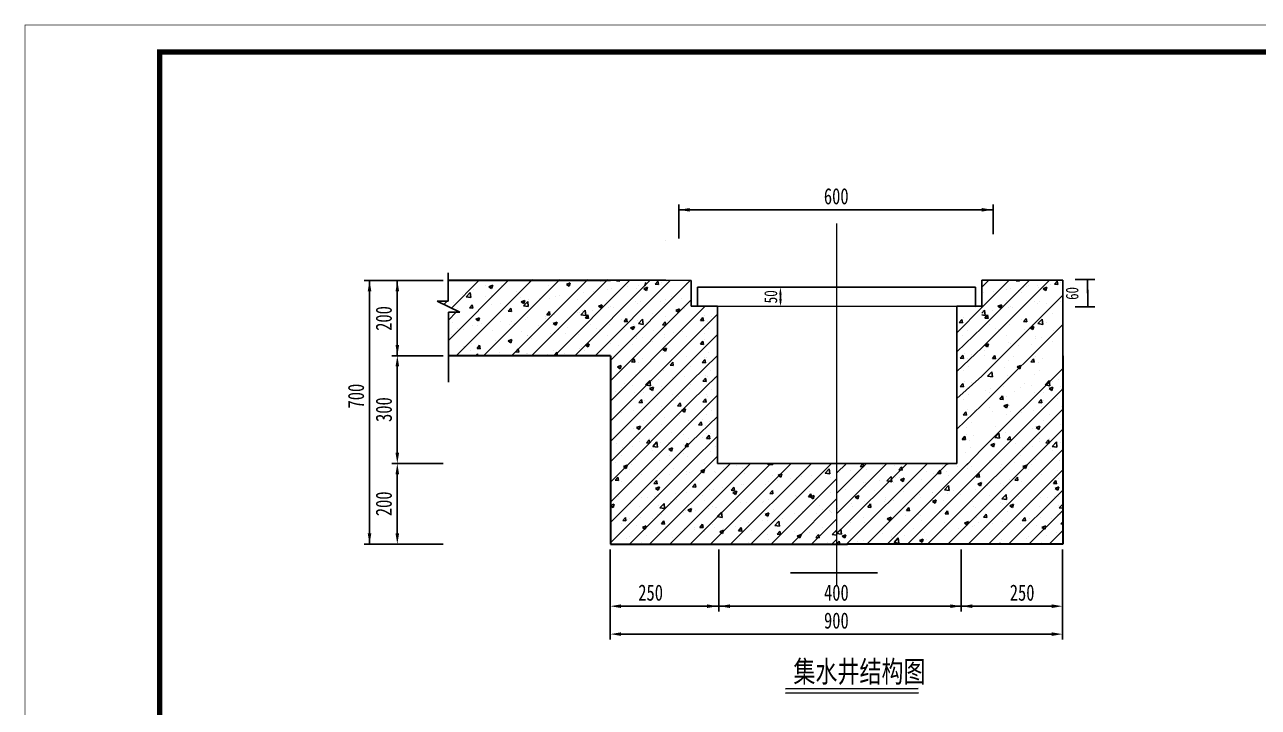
# Model space of a CAD drawing. Header units: inches. Extents: x -113 to 2477, y -497 to 443.
# Drawn here: x 1541.6 to 1770.8, y -322.6 to -195.9 of the extents above; entities that cross this region are included whole.
import ezdxf

# ---------------------------------------------------------------- set-up
doc = ezdxf.new("R2010")
doc.units = ezdxf.units.IN
doc.header["$MEASUREMENT"] = 0
doc.styles.add('宋体', font='', dxfattribs={"width": 0.75})
doc.styles.get('宋体').set_extended_font_data('SimSun')

msp = doc.modelspace()

# ---------------------------------------------------------------- linework, layer by layer
at = {"color": 0}
for p, q in [((1663.165, -235.544), (1663.165, -229.24)), ((1663.165, -230.24), (1721.554, -230.24)), ((1721.554, -234.785), (1721.554, -229.24)), ((1660.739, -235.95), (1660.739, -235.95)), ((1620.301, -241.95), (1620.332, -247.193)), ((1619.345, -243.381), (1604.696, -243.381)), ((1605.696, -243.381), (1605.696, -292.33)), ((1619.345, -243.381), (1609.858, -243.381)), ((1610.858, -243.381), (1610.858, -257.33)), ((1631.527, -243.33), (1620.343, -254.514)), ((1626.082, -243.33), (1620.916, -248.496)), ((1621.818, -257.33), (1635.977, -243.172)), ((1624.736, -244.705), (1624.736, -244.705)), ((1625.006, -245.085), (1625.006, -245.085)), ((1626.879, -257.33), (1641.037, -243.172)), ((1627.239, -244.376), (1627.239, -244.376)), ((1627.882, -244.516), (1628.582, -244.247)), ((1627.882, -244.516), (1628.38, -244.852)), ((1628.38, -244.852), (1628.583, -244.247)), ((1630.2, -244.335), (1630.2, -244.335)), ((1631.026, -243.877), (1631.026, -243.877)), ((1632.067, -257.33), (1646.226, -243.172)), ((1635.334, -243.631), (1635.334, -243.631)), ((1635.783, -257.33), (1649.941, -243.172)), ((1638.851, -244.371), (1638.851, -244.371)), ((1640.057, -257.33), (1654.057, -243.33)), ((1642.254, -244.096), (1642.954, -243.827)), ((1642.254, -244.096), (1642.751, -244.431)), ((1642.751, -244.431), (1642.954, -243.827)), ((1643.819, -257.33), (1657.819, -243.33)), ((1644.683, -243.369), (1644.683, -243.369)), ((1647.581, -257.33), (1661.581, -243.33)), ((1648.61, -243.554), (1648.61, -243.554)), ((1649.821, -245.001), (1649.821, -245.001)), ((1650.423, -243.33), (1660.677, -243.33)), ((1650.454, -258.219), (1665.342, -243.33)), ((1650.592, -244.866), (1650.592, -244.866)), ((1651.575, -243.442), (1651.669, -243.33)), ((1651.575, -243.442), (1652.173, -243.494)), ((1652.173, -243.494), (1652.143, -243.33)), ((1652.454, -243.33), (1652.954, -243.33)), ((1653.188, -243.377), (1653.188, -243.377)), ((1653.608, -244.502), (1653.608, -244.502)), ((1653.83, -243.385), (1653.83, -243.385)), ((1655.282, -244.831), (1655.282, -244.831)), ((1655.643, -244.226), (1655.643, -244.226)), ((1656.625, -244.897), (1657.325, -244.628)), ((1656.625, -244.897), (1657.122, -245.232)), ((1656.812, -244.343), (1657.014, -243.739)), ((1657.122, -245.232), (1657.325, -244.628)), ((1658.748, -244.069), (1659.23, -243.495)), ((1658.748, -244.069), (1659.346, -244.122)), ((1659.168, -243.61), (1659.168, -243.61)), ((1659.346, -244.122), (1659.23, -243.495)), ((1659.924, -243.671), (1659.924, -243.671)), ((1660.708, -243.33), (1665.454, -243.341)), ((1660.837, -243.476), (1660.837, -243.476)), ((1662.427, -243.341), (1662.427, -243.341)), ((1664.506, -243.836), (1664.506, -243.836)), ((1665.454, -243.341), (1665.454, -248.16)), ((1666.596, -248.186), (1666.596, -244.588)), ((1666.596, -244.588), (1718.258, -244.588)), ((1718.258, -244.588), (1718.258, -248.181)), ((1719.454, -244.611), (1720.735, -243.33)), ((1719.454, -248.373), (1724.496, -243.33)), ((1719.454, -252.135), (1728.258, -243.33)), ((1719.454, -255.896), (1732.02, -243.33)), ((1719.454, -243.33), (1724.235, -243.33)), ((1719.454, -243.33), (1719.454, -248.373)), ((1724.022, -245.001), (1724.022, -245.001)), ((1734.454, -243.33), (1724.235, -243.33)), ((1724.793, -244.866), (1724.793, -244.866)), ((1725.777, -243.442), (1725.87, -243.33)), ((1725.777, -243.442), (1726.374, -243.494)), ((1726.374, -243.494), (1726.344, -243.33)), ((1727.073, -244.733), (1727.073, -244.733)), ((1727.809, -244.502), (1727.809, -244.502)), ((1728.031, -243.385), (1728.031, -243.385)), ((1728.123, -244.261), (1728.123, -244.261)), ((1729.844, -244.226), (1729.844, -244.226)), ((1729.941, -244.714), (1729.941, -244.714)), ((1730.826, -244.897), (1731.526, -244.628)), ((1730.826, -244.897), (1731.323, -245.232)), ((1731.323, -245.232), (1731.526, -244.628)), ((1732.207, -244.028), (1732.207, -244.028)), ((1732.949, -244.069), (1733.431, -243.495)), ((1732.949, -244.069), (1733.547, -244.122)), ((1733.369, -243.61), (1733.369, -243.61)), ((1733.547, -244.122), (1733.431, -243.495)), ((1733.955, -243.26), (1733.955, -243.26)), ((1734.125, -243.671), (1734.125, -243.671)), ((1734.454, -257.33), (1734.454, -243.33)), ((1736.754, -243.18), (1740.417, -243.18)), ((1739.073, -243.274), (1739.086, -246.802)), ((1739.073, -243.274), (1739.09, -248.261)), ((1620.332, -247.193), (1618.252, -247.193)), ((1618.252, -247.193), (1622.498, -249.27)), ((1619.493, -247.8), (1620.1, -247.193)), ((1621.356, -247.374), (1621.356, -247.374)), ((1623.041, -245.997), (1623.041, -245.997)), ((1623.622, -246.4), (1624.401, -245.588)), ((1623.622, -246.4), (1624.511, -246.538)), ((1624.511, -246.538), (1624.401, -245.588)), ((1627.188, -246.373), (1627.188, -246.373)), ((1628.379, -246.222), (1628.379, -246.222)), ((1633.019, -245.372), (1633.019, -245.372)), ((1633.717, -246.448), (1633.717, -246.448)), ((1633.851, -247.321), (1634.552, -247.052)), ((1633.851, -247.321), (1634.349, -247.657)), ((1634.294, -248.055), (1635.073, -247.243)), ((1634.349, -247.657), (1634.552, -247.052)), ((1634.711, -246.99), (1634.711, -246.99)), ((1635.184, -248.193), (1635.073, -247.243)), ((1635.213, -246.96), (1635.213, -246.96)), ((1637.215, -246.66), (1637.215, -246.66)), ((1639.055, -246.674), (1639.055, -246.674)), ((1640.264, -246.32), (1640.264, -246.32)), ((1641.002, -246.162), (1641.002, -246.162)), ((1644.394, -246.899), (1644.394, -246.899)), ((1645.457, -245.57), (1645.457, -245.57)), ((1647.317, -245.33), (1647.317, -245.33)), ((1649.732, -247.125), (1649.732, -247.125)), ((1650.454, -261.981), (1665.454, -246.981)), ((1655.07, -247.35), (1655.07, -247.35)), ((1655.934, -247.334), (1655.934, -247.334)), ((1659.796, -247.285), (1659.796, -247.285)), ((1660.715, -246.805), (1660.715, -246.805)), ((1661.766, -246.333), (1661.766, -246.333)), ((1663.584, -246.787), (1663.584, -246.787)), ((1682.042, -247.526), (1682.042, -245.526)), ((1719.454, -261.105), (1734.454, -246.105)), ((1719.659, -245.57), (1719.659, -245.57)), ((1721.519, -245.33), (1721.519, -245.33)), ((1723.933, -247.125), (1723.933, -247.125)), ((1726.154, -245.213), (1726.154, -245.213)), ((1726.766, -245.504), (1726.766, -245.504)), ((1729.271, -247.35), (1729.271, -247.35)), ((1730.135, -247.334), (1730.135, -247.334)), ((1733.997, -247.285), (1733.997, -247.285)), ((1622.498, -249.27), (1620.339, -249.27)), ((1620.339, -249.27), (1620.349, -262.229)), ((1620.34, -250.715), (1621.784, -249.27)), ((1622.105, -248.65), (1622.105, -248.65)), ((1624.273, -248.454), (1624.755, -247.879)), ((1624.273, -248.454), (1624.87, -248.506)), ((1624.608, -248.32), (1624.608, -248.32)), ((1624.87, -248.506), (1624.755, -247.879)), ((1624.884, -248.414), (1624.884, -248.414)), ((1628.396, -247.821), (1628.396, -247.821)), ((1630.078, -247.664), (1630.078, -247.664)), ((1631.445, -249.081), (1631.927, -248.507)), ((1631.445, -249.081), (1632.043, -249.133)), ((1632.043, -249.133), (1631.927, -248.507)), ((1634.294, -248.055), (1635.183, -248.193)), ((1638.618, -249.709), (1639.1, -249.134)), ((1638.618, -249.709), (1639.215, -249.761)), ((1639.216, -249.761), (1639.1, -249.134)), ((1640.142, -249.649), (1640.142, -249.649)), ((1644.27, -249.336), (1644.27, -249.336)), ((1644.687, -249.274), (1644.687, -249.274)), ((1644.967, -249.71), (1645.745, -248.898)), ((1644.967, -249.71), (1645.856, -249.848)), ((1645.336, -248.899), (1645.336, -248.899)), ((1645.856, -249.848), (1645.745, -248.898)), ((1647.19, -248.945), (1647.19, -248.945)), ((1648.223, -248.122), (1648.923, -247.853)), ((1648.223, -248.122), (1648.72, -248.458)), ((1648.72, -248.458), (1648.923, -247.853)), ((1650.102, -248.335), (1650.102, -248.335)), ((1650.47, -248.195), (1650.47, -248.195)), ((1650.977, -248.446), (1650.977, -248.446)), ((1655.521, -247.555), (1655.521, -247.555)), ((1657.293, -247.615), (1657.293, -247.615)), ((1658.33, -249.53), (1658.33, -249.53)), ((1660.408, -247.576), (1660.408, -247.576)), ((1662.594, -248.923), (1663.294, -248.654)), ((1662.594, -248.923), (1663.091, -249.258)), ((1663.091, -249.258), (1663.294, -248.654)), ((1664.162, -248.529), (1664.162, -248.529)), ((1665.454, -250.743), (1667.996, -248.186)), ((1665.454, -254.504), (1670.279, -249.68)), ((1665.464, -248.16), (1670.308, -248.16)), ((1718.258, -248.181), (1666.596, -248.16)), ((1670.308, -248.16), (1670.308, -277.33)), ((1714.785, -248.16), (1719.629, -248.16)), ((1714.785, -248.16), (1714.785, -277.33)), ((1719.454, -248.373), (1714.809, -253.071)), ((1719.454, -249.412), (1719.947, -248.898)), ((1719.454, -249.755), (1720.057, -249.848)), ((1719.537, -248.899), (1719.537, -248.899)), ((1720.057, -249.848), (1719.947, -248.898)), ((1721.391, -248.945), (1721.391, -248.945)), ((1722.424, -248.122), (1723.124, -247.853)), ((1722.424, -248.122), (1722.921, -248.458)), ((1722.921, -248.458), (1723.124, -247.853)), ((1724.303, -248.335), (1724.303, -248.335)), ((1724.671, -248.195), (1724.671, -248.195)), ((1725.179, -248.446), (1725.179, -248.446)), ((1729.722, -247.555), (1729.722, -247.555)), ((1731.494, -247.615), (1731.494, -247.615)), ((1732.531, -249.53), (1732.531, -249.53)), ((1736.754, -248.261), (1740.417, -248.261)), ((1621.093, -251.107), (1621.093, -251.107)), ((1624.763, -251.743), (1624.763, -251.743)), ((1625.449, -250.546), (1626.149, -250.278)), ((1625.449, -250.546), (1625.947, -250.882)), ((1625.765, -251.765), (1625.765, -251.765)), ((1625.947, -250.882), (1626.149, -250.278)), ((1626.432, -251.332), (1626.432, -251.332)), ((1629.957, -250.993), (1629.957, -250.993)), ((1631.77, -251.558), (1631.77, -251.558)), ((1632.08, -250.934), (1632.08, -250.934)), ((1632.606, -251.338), (1632.606, -251.338)), ((1634.584, -250.604), (1634.584, -250.604)), ((1635.091, -250.289), (1635.091, -250.289)), ((1637.108, -251.783), (1637.108, -251.783)), ((1638.371, -250.106), (1638.371, -250.106)), ((1638.438, -250.337), (1638.438, -250.337)), ((1639.82, -251.347), (1640.521, -251.079)), ((1639.82, -251.347), (1640.318, -251.683)), ((1640.318, -251.683), (1640.521, -251.079)), ((1642.446, -252.009), (1642.446, -252.009)), ((1645.79, -250.336), (1646.272, -249.762)), ((1645.79, -250.336), (1646.388, -250.388)), ((1646.388, -250.389), (1646.272, -249.762)), ((1646.666, -251.532), (1646.666, -251.532)), ((1650.349, -251.524), (1650.349, -251.524)), ((1650.454, -265.743), (1665.454, -250.743)), ((1652.498, -250.531), (1652.498, -250.531)), ((1652.963, -250.964), (1653.445, -250.389)), ((1652.963, -250.964), (1653.561, -251.016)), ((1653.561, -251.016), (1653.445, -250.389)), ((1654.192, -252.148), (1654.892, -251.879)), ((1654.662, -251.559), (1654.662, -251.559)), ((1654.689, -252.484), (1654.892, -251.879)), ((1655.4, -250.883), (1655.4, -250.883)), ((1655.639, -251.365), (1656.418, -250.554)), ((1655.639, -251.365), (1656.528, -251.503)), ((1656.528, -251.503), (1656.418, -250.554)), ((1657.166, -251.229), (1657.166, -251.229)), ((1660.136, -251.591), (1660.618, -251.017)), ((1660.136, -251.591), (1660.733, -251.644)), ((1660.594, -250.134), (1660.594, -250.134)), ((1660.733, -251.644), (1660.618, -251.017)), ((1660.953, -250.731), (1660.953, -250.731)), ((1667.15, -250.809), (1667.632, -250.235)), ((1667.15, -250.809), (1667.747, -250.862)), ((1667.747, -250.862), (1667.632, -250.235)), ((1667.956, -249.865), (1667.956, -249.865)), ((1668.491, -250.943), (1668.491, -250.943)), ((1669.271, -250.092), (1669.271, -250.092)), ((1715.24, -251.165), (1715.723, -250.59)), ((1715.24, -251.165), (1715.838, -251.217)), ((1715.838, -251.217), (1715.723, -250.59)), ((1716.046, -250.221), (1716.046, -250.221)), ((1716.581, -251.298), (1716.581, -251.298)), ((1717.361, -250.448), (1717.361, -250.448)), ((1719.454, -266.53), (1734.454, -251.53)), ((1719.992, -250.336), (1720.474, -249.762)), ((1719.992, -250.336), (1720.589, -250.388)), ((1720.589, -250.389), (1720.474, -249.762)), ((1720.867, -251.532), (1720.867, -251.532)), ((1724.55, -251.524), (1724.55, -251.524)), ((1726.699, -250.531), (1726.699, -250.531)), ((1727.164, -250.964), (1727.646, -250.389)), ((1727.164, -250.964), (1727.762, -251.016)), ((1727.762, -251.016), (1727.646, -250.389)), ((1728.393, -252.148), (1729.093, -251.879)), ((1728.863, -251.559), (1728.863, -251.559)), ((1728.89, -252.484), (1729.093, -251.879)), ((1729.601, -250.883), (1729.601, -250.883)), ((1729.84, -251.365), (1730.619, -250.554)), ((1729.84, -251.365), (1730.729, -251.503)), ((1730.729, -251.503), (1730.619, -250.554)), ((1731.367, -251.229), (1731.367, -251.229)), ((1620.943, -253.34), (1620.943, -253.34)), ((1621.978, -252.264), (1621.978, -252.264)), ((1623.202, -252.45), (1623.202, -252.45)), ((1626.775, -252.339), (1626.775, -252.339)), ((1628.54, -252.676), (1628.54, -252.676)), ((1629.835, -254.322), (1629.835, -254.322)), ((1631.418, -254.573), (1632.118, -254.304)), ((1631.916, -254.908), (1632.118, -254.304)), ((1633.878, -252.901), (1633.878, -252.901)), ((1634.969, -253.618), (1634.969, -253.618)), ((1635.003, -253.534), (1635.003, -253.534)), ((1635.74, -254.05), (1635.74, -254.05)), ((1639.217, -253.127), (1639.217, -253.127)), ((1640.02, -252.978), (1640.02, -252.978)), ((1640.835, -252.533), (1640.835, -252.533)), ((1642.056, -253.219), (1642.056, -253.219)), ((1644.555, -253.352), (1644.555, -253.352)), ((1644.559, -252.889), (1644.559, -252.889)), ((1645.214, -252.228), (1645.214, -252.228)), ((1647.785, -252.235), (1647.785, -252.235)), ((1648.347, -252.39), (1648.347, -252.39)), ((1649.893, -253.578), (1649.893, -253.578)), ((1653.123, -252.46), (1653.123, -252.46)), ((1654.192, -252.148), (1654.689, -252.484)), ((1655.231, -253.803), (1655.231, -253.803)), ((1655.278, -254.212), (1655.278, -254.212)), ((1656.317, -254.03), (1656.317, -254.03)), ((1658.461, -252.686), (1658.461, -252.686)), ((1660.472, -253.463), (1660.472, -253.463)), ((1660.569, -254.029), (1660.569, -254.029)), ((1662.149, -253.029), (1662.149, -253.029)), ((1663.799, -252.911), (1663.799, -252.911)), ((1664.638, -253.843), (1664.638, -253.843)), ((1665.454, -258.266), (1670.332, -253.393)), ((1667.834, -253.194), (1667.834, -253.194)), ((1667.956, -254.24), (1667.956, -254.24)), ((1668.704, -252.321), (1668.704, -252.321)), ((1719.454, -252.135), (1714.809, -256.58)), ((1715.925, -253.549), (1715.925, -253.549)), ((1716.794, -252.676), (1716.794, -252.676)), ((1721.986, -252.235), (1721.986, -252.235)), ((1722.548, -252.39), (1722.548, -252.39)), ((1724.094, -253.578), (1724.094, -253.578)), ((1727.324, -252.46), (1727.324, -252.46)), ((1728.393, -252.148), (1728.89, -252.484)), ((1729.432, -253.803), (1729.432, -253.803)), ((1729.479, -254.212), (1729.479, -254.212)), ((1730.518, -254.03), (1730.518, -254.03)), ((1732.662, -252.686), (1732.662, -252.686)), ((1623.134, -255.71), (1623.134, -255.71)), ((1623.339, -255.536), (1623.339, -255.536)), ((1624.442, -256.415), (1624.442, -256.415)), ((1624.641, -255.072), (1624.641, -255.072)), ((1625.66, -255.976), (1626.142, -255.401)), ((1625.66, -255.976), (1626.258, -256.028)), ((1626.258, -256.028), (1626.142, -255.401)), ((1629.171, -254.535), (1629.171, -254.535)), ((1629.45, -254.878), (1629.45, -254.878)), ((1631.418, -254.573), (1631.916, -254.908)), ((1631.953, -254.549), (1631.953, -254.549)), ((1632.833, -256.603), (1633.315, -256.029)), ((1632.833, -256.603), (1633.43, -256.655)), ((1633.43, -256.655), (1633.315, -256.029)), ((1639.899, -256.306), (1639.899, -256.306)), ((1644.654, -256.032), (1644.654, -256.032)), ((1645.093, -255.557), (1645.093, -255.557)), ((1645.716, -256.334), (1645.716, -256.334)), ((1645.79, -255.373), (1646.49, -255.105)), ((1645.79, -255.373), (1646.287, -255.709)), ((1646.287, -255.709), (1646.49, -255.105)), ((1650.227, -254.853), (1650.227, -254.853)), ((1650.454, -269.504), (1665.454, -254.504)), ((1650.485, -255.031), (1650.485, -255.031)), ((1652.032, -255.503), (1652.032, -255.503)), ((1654.535, -255.173), (1654.535, -255.173)), ((1658.322, -254.675), (1658.322, -254.675)), ((1660.161, -256.174), (1660.861, -255.906)), ((1660.161, -256.174), (1660.658, -256.51)), ((1660.658, -256.51), (1660.861, -255.906)), ((1667.15, -255.184), (1667.632, -254.609)), ((1667.15, -255.184), (1667.747, -255.236)), ((1667.747, -255.236), (1667.632, -254.609)), ((1668.491, -255.317), (1668.491, -255.317)), ((1669.271, -254.467), (1669.271, -254.467)), ((1719.454, -255.896), (1714.809, -260.263)), ((1719.917, -256.334), (1719.917, -256.334)), ((1719.991, -255.373), (1720.691, -255.105)), ((1719.991, -255.373), (1720.488, -255.709)), ((1720.488, -255.709), (1720.691, -255.105)), ((1724.428, -254.853), (1724.428, -254.853)), ((1724.687, -255.031), (1724.687, -255.031)), ((1726.233, -255.503), (1726.233, -255.503)), ((1728.736, -255.173), (1728.736, -255.173)), ((1732.523, -254.675), (1732.523, -254.675)), ((1619.345, -257.33), (1609.858, -257.33)), ((1619.345, -257.33), (1609.858, -257.33)), ((1625.395, -257.33), (1625.726, -256.984)), ((1625.767, -257.33), (1625.726, -256.984)), ((1629.78, -256.641), (1629.78, -256.641)), ((1634.848, -256.947), (1634.848, -256.947)), ((1635.119, -256.867), (1635.119, -256.867)), ((1638.822, -257.033), (1638.822, -257.033)), ((1639.425, -257.163), (1639.425, -257.163)), ((1640.005, -257.231), (1640.487, -256.656)), ((1640.005, -257.231), (1640.603, -257.283)), ((1640.457, -257.092), (1640.457, -257.092)), ((1640.603, -257.283), (1640.487, -256.656)), ((1641.929, -256.833), (1641.929, -256.833)), ((1645.795, -257.318), (1645.795, -257.318)), ((1647.621, -257.33), (1647.66, -257.284)), ((1647.669, -257.33), (1647.66, -257.284)), ((1650.454, -273.266), (1665.454, -258.266)), ((1651.133, -257.543), (1651.133, -257.543)), ((1654.35, -258.486), (1654.833, -257.911)), ((1654.35, -258.486), (1654.948, -258.538)), ((1654.948, -258.538), (1654.833, -257.911)), ((1655.156, -257.541), (1655.156, -257.541)), ((1655.692, -258.619), (1655.692, -258.619)), ((1656.472, -257.769), (1656.472, -257.769)), ((1660.35, -256.792), (1660.35, -256.792)), ((1661.523, -259.113), (1662.005, -258.539)), ((1661.81, -257.994), (1661.81, -257.994)), ((1662.121, -259.165), (1662.005, -258.539)), ((1662.007, -257.787), (1662.007, -257.787)), ((1664.51, -257.458), (1664.51, -257.458)), ((1665.454, -262.028), (1670.332, -257.266)), ((1667.507, -258.577), (1667.989, -258.002)), ((1667.507, -258.577), (1668.105, -258.629)), ((1667.834, -257.569), (1667.834, -257.569)), ((1668.105, -258.629), (1667.989, -258.002)), ((1668.313, -257.632), (1668.313, -257.632)), ((1668.704, -256.695), (1668.704, -256.695)), ((1668.848, -258.71), (1668.848, -258.71)), ((1669.628, -257.86), (1669.628, -257.86)), ((1715.419, -257.771), (1715.901, -257.197)), ((1715.419, -257.771), (1716.017, -257.824)), ((1716.017, -257.824), (1715.901, -257.197)), ((1716.225, -256.827), (1716.225, -256.827)), ((1716.76, -257.905), (1716.76, -257.905)), ((1717.54, -257.055), (1717.54, -257.055)), ((1719.996, -257.318), (1719.996, -257.318)), ((1721.379, -257.858), (1721.861, -257.284)), ((1721.379, -257.858), (1721.977, -257.91)), ((1721.977, -257.91), (1721.861, -257.284)), ((1724.307, -258.182), (1724.307, -258.182)), ((1725.334, -257.543), (1725.334, -257.543)), ((1728.552, -258.486), (1729.034, -257.911)), ((1728.552, -258.486), (1729.149, -258.538)), ((1729.149, -258.538), (1729.034, -257.911)), ((1729.358, -257.541), (1729.358, -257.541)), ((1729.893, -258.619), (1729.893, -258.619)), ((1730.673, -257.769), (1730.673, -257.769)), ((1734.552, -256.792), (1734.552, -256.792)), ((1610.858, -259.33), (1610.858, -275.33)), ((1651.759, -259.4), (1652.459, -259.131)), ((1651.759, -259.4), (1652.256, -259.735)), ((1651.904, -259.118), (1651.904, -259.118)), ((1652.256, -259.735), (1652.459, -259.131)), ((1655.035, -260.87), (1655.035, -260.87)), ((1655.904, -259.997), (1655.904, -259.997)), ((1660.229, -260.121), (1660.229, -260.121)), ((1661.523, -259.113), (1662.121, -259.165)), ((1661.736, -258.996), (1661.736, -258.996)), ((1664.132, -261.192), (1664.132, -261.192)), ((1665.363, -259.416), (1665.363, -259.416)), ((1665.454, -265.79), (1670.332, -261.033)), ((1668.191, -260.961), (1668.191, -260.961)), ((1668.402, -261.114), (1668.402, -261.114)), ((1669.061, -260.088), (1669.061, -260.088)), ((1719.454, -261.105), (1714.809, -265.292)), ((1716.104, -260.156), (1716.104, -260.156)), ((1716.973, -259.283), (1716.973, -259.283)), ((1719.454, -274.706), (1734.454, -259.706)), ((1720.493, -261.107), (1721.272, -260.295)), ((1720.493, -261.107), (1721.383, -261.244)), ((1721.383, -261.245), (1721.272, -260.295)), ((1723.602, -259.447), (1723.602, -259.447)), ((1724.274, -260.998), (1724.274, -260.998)), ((1725.96, -259.4), (1726.66, -259.131)), ((1725.96, -259.4), (1726.457, -259.735)), ((1726.105, -259.118), (1726.105, -259.118)), ((1726.457, -259.735), (1726.66, -259.131)), ((1729.236, -260.87), (1729.236, -260.87)), ((1730.106, -259.997), (1730.106, -259.997)), ((1734.43, -260.121), (1734.43, -260.121)), ((1650.454, -277.028), (1665.454, -262.028)), ((1652.469, -263.194), (1652.469, -263.194)), ((1653.061, -262.563), (1653.061, -262.563)), ((1654.524, -262.879), (1654.524, -262.879)), ((1656.965, -262.762), (1657.744, -261.95)), ((1656.965, -262.762), (1657.854, -262.9)), ((1657.728, -263.426), (1658.428, -263.157)), ((1657.728, -263.426), (1658.225, -263.761)), ((1657.854, -262.9), (1657.744, -261.95)), ((1658.225, -263.761), (1658.428, -263.157)), ((1658.301, -262.193), (1658.301, -262.193)), ((1659.376, -261.732), (1659.376, -261.732)), ((1659.862, -263.104), (1659.862, -263.104)), ((1660.107, -263.449), (1660.107, -263.449)), ((1661.88, -261.402), (1661.88, -261.402)), ((1665.201, -263.33), (1665.201, -263.33)), ((1665.242, -262.745), (1665.242, -262.745)), ((1667.596, -262.058), (1668.079, -261.484)), ((1667.596, -262.058), (1668.194, -262.111)), ((1668.194, -262.111), (1668.079, -261.484)), ((1668.937, -262.192), (1668.937, -262.192)), ((1669.717, -261.342), (1669.717, -261.342)), ((1705.591, -292.33), (1734.454, -263.467)), ((1715.419, -263.039), (1715.901, -262.464)), ((1715.419, -263.039), (1716.017, -263.091)), ((1716.017, -263.091), (1715.901, -262.464)), ((1716.225, -262.095), (1716.225, -262.095)), ((1716.76, -263.172), (1716.76, -263.172)), ((1717.54, -262.322), (1717.54, -262.322)), ((1720.971, -263.391), (1720.971, -263.391)), ((1723.387, -262.653), (1723.387, -262.653)), ((1723.475, -263.062), (1723.475, -263.062)), ((1724.185, -261.51), (1724.185, -261.51)), ((1726.67, -263.194), (1726.67, -263.194)), ((1727.262, -262.563), (1727.262, -262.563)), ((1728.725, -262.879), (1728.725, -262.879)), ((1731.166, -262.762), (1731.945, -261.95)), ((1731.166, -262.762), (1732.055, -262.9)), ((1731.929, -263.426), (1732.629, -263.157)), ((1731.929, -263.426), (1732.426, -263.761)), ((1732.055, -262.9), (1731.945, -261.95)), ((1732.426, -263.761), (1732.629, -263.157)), ((1732.502, -262.193), (1732.502, -262.193)), ((1733.577, -261.732), (1733.577, -261.732)), ((1734.064, -263.104), (1734.064, -263.104)), ((1734.308, -263.449), (1734.308, -263.449)), ((1650.454, -280.79), (1665.454, -265.79)), ((1651.294, -263.996), (1651.294, -263.996)), ((1654.913, -264.199), (1654.913, -264.199)), ((1655.738, -266.008), (1656.22, -265.433)), ((1656.336, -266.06), (1656.22, -265.433)), ((1656.633, -264.222), (1656.633, -264.222)), ((1656.746, -265.676), (1656.746, -265.676)), ((1659.249, -265.346), (1659.249, -265.346)), ((1661.971, -264.448), (1661.971, -264.448)), ((1662.12, -265.692), (1662.12, -265.692)), ((1663.036, -264.848), (1663.036, -264.848)), ((1665.454, -269.552), (1670.384, -264.601)), ((1667.596, -265.897), (1668.079, -265.323)), ((1668.194, -265.95), (1668.079, -265.323)), ((1668.281, -264.443), (1668.281, -264.443)), ((1668.402, -264.953), (1668.402, -264.953)), ((1669.15, -263.57), (1669.15, -263.57)), ((1669.717, -265.181), (1669.717, -265.181)), ((1716.104, -265.424), (1716.104, -265.424)), ((1716.973, -264.55), (1716.973, -264.55)), ((1720.157, -263.771), (1720.157, -263.771)), ((1720.838, -264.195), (1720.838, -264.195)), ((1722.767, -265.38), (1723.249, -264.806)), ((1722.767, -265.38), (1723.364, -265.432)), ((1723.364, -265.432), (1723.249, -264.806)), ((1724.063, -264.839), (1724.063, -264.839)), ((1725.496, -263.996), (1725.496, -263.996)), ((1729.114, -264.199), (1729.114, -264.199)), ((1729.939, -266.008), (1730.421, -265.433)), ((1730.537, -266.06), (1730.421, -265.433)), ((1730.834, -264.222), (1730.834, -264.222)), ((1730.947, -265.676), (1730.947, -265.676)), ((1733.45, -265.346), (1733.45, -265.346)), ((1650.456, -267.694), (1650.456, -267.694)), ((1652.535, -267.962), (1652.535, -267.962)), ((1654.792, -267.528), (1654.792, -267.528)), ((1655.738, -266.008), (1656.336, -266.06)), ((1656.288, -266.693), (1656.288, -266.693)), ((1659.986, -266.778), (1659.986, -266.778)), ((1662.911, -266.635), (1663.393, -266.061)), ((1662.911, -266.635), (1663.508, -266.687)), ((1663.508, -266.687), (1663.393, -266.061)), ((1663.697, -267.452), (1664.397, -267.183)), ((1663.697, -267.452), (1664.194, -267.788)), ((1664.194, -267.788), (1664.397, -267.183)), ((1665.12, -266.074), (1665.12, -266.074)), ((1667.596, -265.897), (1668.194, -265.95)), ((1668.937, -266.031), (1668.937, -266.031)), ((1669.15, -267.409), (1669.15, -267.409)), ((1709.353, -292.33), (1734.454, -267.229)), ((1719.454, -266.53), (1714.777, -270.962)), ((1715.955, -268.306), (1716.437, -267.732)), ((1716.553, -268.359), (1716.437, -267.732)), ((1716.761, -267.362), (1716.761, -267.362)), ((1718.076, -267.589), (1718.076, -267.589)), ((1720.844, -267.006), (1720.844, -267.006)), ((1721.398, -267.736), (1721.398, -267.736)), ((1723.527, -266.651), (1724.227, -266.382)), ((1723.527, -266.651), (1724.024, -266.987)), ((1724.024, -266.987), (1724.227, -266.382)), ((1724.631, -266.507), (1724.631, -266.507)), ((1724.657, -267.694), (1724.657, -267.694)), ((1726.736, -267.962), (1726.736, -267.962)), ((1728.993, -267.528), (1728.993, -267.528)), ((1729.939, -266.008), (1730.537, -266.06)), ((1730.489, -266.693), (1730.489, -266.693)), ((1734.187, -266.778), (1734.187, -266.778)), ((1650.454, -284.552), (1665.454, -269.552)), ((1654.115, -269.62), (1654.115, -269.62)), ((1656.618, -269.29), (1656.618, -269.29)), ((1657.873, -268.187), (1657.873, -268.187)), ((1659.864, -270.107), (1659.864, -270.107)), ((1660.406, -268.792), (1660.406, -268.792)), ((1663.211, -268.413), (1663.211, -268.413)), ((1664.998, -269.403), (1664.998, -269.403)), ((1665.454, -273.313), (1670.34, -268.598)), ((1666.792, -270.183), (1667.274, -269.608)), ((1666.792, -270.183), (1667.39, -270.235)), ((1667.39, -270.235), (1667.275, -269.608)), ((1667.598, -269.238), (1667.598, -269.238)), ((1668.133, -270.316), (1668.133, -270.316)), ((1668.281, -268.282), (1668.281, -268.282)), ((1668.913, -269.466), (1668.913, -269.466)), ((1715.955, -268.306), (1716.553, -268.359)), ((1717.296, -268.44), (1717.296, -268.44)), ((1717.509, -269.818), (1717.509, -269.818)), ((1723.942, -268.168), (1723.942, -268.168)), ((1728.316, -269.62), (1728.316, -269.62)), ((1730.819, -269.29), (1730.819, -269.29)), ((1732.074, -268.187), (1732.074, -268.187)), ((1734.065, -270.107), (1734.065, -270.107)), ((1650.551, -272.954), (1650.454, -272.428)), ((1654.67, -270.857), (1654.67, -270.857)), ((1655.294, -270.677), (1655.995, -270.409)), ((1655.294, -270.677), (1655.792, -271.013)), ((1655.792, -271.013), (1655.995, -270.409)), ((1655.875, -272.66), (1655.875, -272.66)), ((1661.707, -271.659), (1661.707, -271.659)), ((1664.09, -271.904), (1664.09, -271.904)), ((1665.454, -277.075), (1670.34, -272.27)), ((1667.477, -272.567), (1667.477, -272.567)), ((1668.311, -272.683), (1668.793, -272.108)), ((1668.346, -271.694), (1668.346, -271.694)), ((1668.909, -272.735), (1668.793, -272.108)), ((1669.117, -271.738), (1669.117, -271.738)), ((1670.432, -271.966), (1670.432, -271.966)), ((1713.114, -292.33), (1734.454, -270.991)), ((1715.776, -272.859), (1716.259, -272.285)), ((1716.374, -272.912), (1716.259, -272.285)), ((1716.582, -271.915), (1716.582, -271.915)), ((1716.64, -270.691), (1716.64, -270.691)), ((1717.897, -272.143), (1717.897, -272.143)), ((1721.819, -272.503), (1722.598, -271.691)), ((1721.819, -272.503), (1722.709, -272.641)), ((1722.001, -270.451), (1722.001, -270.451)), ((1722.709, -272.641), (1722.598, -271.691)), ((1723.82, -271.497), (1723.82, -271.497)), ((1724.154, -272.902), (1724.636, -272.327)), ((1724.752, -272.954), (1724.636, -272.327)), ((1728.871, -270.857), (1728.871, -270.857)), ((1729.496, -270.677), (1730.196, -270.409)), ((1729.496, -270.677), (1729.993, -271.013)), ((1729.993, -271.013), (1730.196, -270.409)), ((1730.076, -272.66), (1730.076, -272.66)), ((1650.454, -272.946), (1650.551, -272.954)), ((1650.454, -288.313), (1665.454, -273.313)), ((1650.587, -273.072), (1650.587, -273.072)), ((1651.484, -273.564), (1651.484, -273.564)), ((1652.696, -274.415), (1652.696, -274.415)), ((1653.988, -273.234), (1653.988, -273.234)), ((1654.549, -274.186), (1654.549, -274.186)), ((1655.926, -273.297), (1655.926, -273.297)), ((1657.126, -273.529), (1657.608, -272.955)), ((1657.126, -273.529), (1657.723, -273.582)), ((1657.723, -273.582), (1657.608, -272.955)), ((1657.775, -272.736), (1657.775, -272.736)), ((1658.034, -274.641), (1658.034, -274.641)), ((1658.271, -274.856), (1658.271, -274.856)), ((1658.291, -274.158), (1659.069, -273.346)), ((1658.291, -274.158), (1659.18, -274.296)), ((1659.18, -274.296), (1659.069, -273.346)), ((1659.742, -273.436), (1659.742, -273.436)), ((1661.264, -273.523), (1661.264, -273.523)), ((1661.264, -274.704), (1661.964, -274.435)), ((1661.264, -274.704), (1661.761, -275.039)), ((1661.761, -275.039), (1661.964, -274.435)), ((1663.372, -274.866), (1663.372, -274.866)), ((1664.103, -273.854), (1664.103, -273.854)), ((1664.298, -274.157), (1664.78, -273.582)), ((1664.298, -274.157), (1664.896, -274.209)), ((1664.896, -274.209), (1664.78, -273.583)), ((1664.877, -272.732), (1664.877, -272.732)), ((1668.311, -272.683), (1668.909, -272.735)), ((1669.652, -272.816), (1669.652, -272.816)), ((1669.865, -274.194), (1669.865, -274.194)), ((1715.776, -272.859), (1716.374, -272.912)), ((1719.454, -274.706), (1716.615, -277.592)), ((1716.876, -292.33), (1734.454, -274.753)), ((1717.118, -272.993), (1717.118, -272.993)), ((1717.33, -274.371), (1717.33, -274.371)), ((1721.093, -273.903), (1721.794, -273.634)), ((1721.093, -273.903), (1721.591, -274.238)), ((1721.559, -274.189), (1721.559, -274.189)), ((1721.591, -274.238), (1721.794, -273.634)), ((1723.699, -274.826), (1723.699, -274.826)), ((1724.154, -272.902), (1724.752, -272.954)), ((1724.244, -273.661), (1724.244, -273.661)), ((1724.788, -273.072), (1724.788, -273.072)), ((1725.685, -273.564), (1725.685, -273.564)), ((1726.897, -274.415), (1726.897, -274.415)), ((1728.189, -273.234), (1728.189, -273.234)), ((1728.75, -274.186), (1728.75, -274.186)), ((1730.127, -273.297), (1730.127, -273.297)), ((1731.327, -273.529), (1731.809, -272.955)), ((1731.327, -273.529), (1731.924, -273.582)), ((1731.924, -273.582), (1731.809, -272.955)), ((1731.976, -272.736), (1731.976, -272.736)), ((1732.235, -274.641), (1732.235, -274.641)), ((1732.472, -274.856), (1732.472, -274.856)), ((1732.492, -274.158), (1733.271, -273.346)), ((1732.492, -274.158), (1733.381, -274.296)), ((1733.381, -274.296), (1733.271, -273.346)), ((1733.944, -273.436), (1733.944, -273.436)), ((1650.454, -292.075), (1665.454, -277.075)), ((1651.357, -277.178), (1651.357, -277.178)), ((1652.439, -275.857), (1652.439, -275.857)), ((1655.144, -276.68), (1655.144, -276.68)), ((1659.621, -276.765), (1659.621, -276.765)), ((1661.46, -275.848), (1661.46, -275.848)), ((1663.963, -275.519), (1663.963, -275.519)), ((1664.755, -276.061), (1664.755, -276.061)), ((1668.961, -277.33), (1670.34, -276.007)), ((1668.996, -275.067), (1668.996, -275.067)), ((1716.461, -275.244), (1716.461, -275.244)), ((1720.809, -276.858), (1720.809, -276.858)), ((1725.558, -277.178), (1725.558, -277.178)), ((1726.64, -275.857), (1726.64, -275.857)), ((1729.345, -276.68), (1729.345, -276.68)), ((1733.822, -276.765), (1733.822, -276.765)), ((1619.345, -277.33), (1609.858, -277.33)), ((1619.345, -277.33), (1609.858, -277.33)), ((1610.858, -279.33), (1610.858, -290.33)), ((1652.861, -277.929), (1653.562, -277.66)), ((1652.861, -277.929), (1653.359, -278.264)), ((1653.359, -278.264), (1653.562, -277.66)), ((1653.936, -278.38), (1653.936, -278.38)), ((1653.961, -292.33), (1668.961, -277.33)), ((1654.427, -277.515), (1654.427, -277.515)), ((1656.258, -279.356), (1656.258, -279.356)), ((1657.722, -292.33), (1672.722, -277.33)), ((1659.274, -278.606), (1659.274, -278.606)), ((1661.332, -279.463), (1661.332, -279.463)), ((1661.484, -292.33), (1676.484, -277.33)), ((1662.09, -278.355), (1662.09, -278.355)), ((1664.612, -278.832), (1664.612, -278.832)), ((1664.634, -279.39), (1664.634, -279.39)), ((1665.12, -278.964), (1665.12, -278.964)), ((1665.246, -292.33), (1680.246, -277.33)), ((1667.233, -278.73), (1667.933, -278.461)), ((1667.233, -278.73), (1667.73, -279.065)), ((1667.73, -279.065), (1667.933, -278.461)), ((1667.922, -277.354), (1667.922, -277.354)), ((1669.008, -292.33), (1684.008, -277.33)), ((1669.685, -278.75), (1669.685, -278.75)), ((1669.951, -279.057), (1669.951, -279.057)), ((1670.308, -277.33), (1714.785, -277.33)), ((1671.435, -278.133), (1671.435, -278.133)), ((1672.77, -292.33), (1687.77, -277.33)), ((1673.939, -277.803), (1673.939, -277.803)), ((1674.878, -278), (1674.878, -278)), ((1675.289, -279.283), (1675.289, -279.283)), ((1676.531, -292.33), (1691.531, -277.33)), ((1679.635, -277.469), (1679.768, -277.33)), ((1679.635, -277.469), (1680.525, -277.606)), ((1680.525, -277.606), (1680.493, -277.33)), ((1680.627, -279.508), (1680.627, -279.508)), ((1681.604, -279.531), (1682.304, -279.262)), ((1681.604, -279.531), (1682.101, -279.866)), ((1682.101, -279.866), (1682.304, -279.262)), ((1690.136, -279.235), (1690.136, -279.235)), ((1690.308, -279.124), (1691.087, -278.312)), ((1690.308, -279.124), (1691.197, -279.262)), ((1690.837, -279.316), (1690.837, -279.316)), ((1691.197, -279.262), (1691.087, -278.312)), ((1692.454, -279.135), (1694.258, -277.33)), ((1692.454, -282.896), (1698.02, -277.33)), ((1692.454, -286.658), (1701.782, -277.33)), ((1692.454, -290.42), (1705.544, -277.33)), ((1692.94, -279.014), (1692.94, -279.014)), ((1694.157, -277.715), (1694.157, -277.715)), ((1694.305, -292.33), (1709.305, -277.33)), ((1695.085, -278.666), (1695.085, -278.666)), ((1696.851, -277.914), (1697.333, -277.339)), ((1696.851, -277.914), (1697.449, -277.966)), ((1697.449, -277.966), (1697.333, -277.339)), ((1697.991, -278.374), (1697.991, -278.374)), ((1698.067, -292.33), (1713.067, -277.33)), ((1700.917, -277.665), (1700.917, -277.665)), ((1701.829, -292.33), (1716.829, -277.33)), ((1703.185, -277.624), (1703.185, -277.624)), ((1704.024, -278.541), (1704.506, -277.967)), ((1704.024, -278.541), (1704.621, -278.594)), ((1704.621, -278.594), (1704.506, -277.967)), ((1706.784, -277.478), (1706.784, -277.478)), ((1709.145, -278.86), (1709.145, -278.86)), ((1710.448, -279.168), (1710.448, -279.168)), ((1711.196, -279.169), (1711.678, -278.594)), ((1711.196, -279.169), (1711.794, -279.221)), ((1711.794, -279.221), (1711.678, -278.594)), ((1712.122, -277.704), (1712.122, -277.704)), ((1712.952, -278.838), (1712.952, -278.838)), ((1712.991, -277.33), (1713.189, -277.464)), ((1713.189, -277.464), (1713.233, -277.33)), ((1714.977, -277.859), (1714.977, -277.859)), ((1716.739, -278.34), (1716.739, -278.34)), ((1717.461, -277.929), (1717.461, -277.929)), ((1718.369, -279.796), (1718.851, -279.222)), ((1718.443, -278.859), (1718.443, -278.859)), ((1718.967, -279.849), (1718.851, -279.222)), ((1720.638, -292.33), (1734.454, -278.515)), ((1722.799, -278.155), (1722.799, -278.155)), ((1723.055, -277.508), (1723.055, -277.508)), ((1723.577, -278.155), (1723.577, -278.155)), ((1727.062, -277.929), (1727.763, -277.66)), ((1727.062, -277.929), (1727.56, -278.264)), ((1727.56, -278.264), (1727.763, -277.66)), ((1728.137, -278.38), (1728.137, -278.38)), ((1728.628, -277.515), (1728.628, -277.515)), ((1730.459, -279.356), (1730.459, -279.356)), ((1733.475, -278.606), (1733.475, -278.606)), ((1651.34, -280.424), (1651.823, -279.849)), ((1651.34, -280.424), (1651.938, -280.476)), ((1651.938, -280.476), (1651.823, -279.849)), ((1652.514, -280.624), (1652.514, -280.624)), ((1654.305, -280.844), (1654.305, -280.844)), ((1658.513, -281.051), (1658.995, -280.477)), ((1658.513, -281.051), (1659.111, -281.104)), ((1658.829, -279.793), (1658.829, -279.793)), ((1658.83, -281.955), (1659.531, -281.686)), ((1659.111, -281.104), (1658.995, -280.477)), ((1659.328, -282.291), (1659.531, -281.686)), ((1659.499, -280.094), (1659.499, -280.094)), ((1665.686, -281.679), (1666.168, -281.104)), ((1665.686, -281.679), (1666.283, -281.731)), ((1666.283, -281.731), (1666.168, -281.104)), ((1671.308, -281.747), (1671.308, -281.747)), ((1672.858, -282.306), (1673.34, -281.732)), ((1673.456, -282.359), (1673.34, -281.732)), ((1674.757, -281.329), (1674.757, -281.329)), ((1675.095, -281.249), (1675.095, -281.249)), ((1679.173, -281.319), (1679.173, -281.319)), ((1679.891, -280.625), (1679.891, -280.625)), ((1680.293, -292.33), (1692.454, -280.17)), ((1681.411, -280.417), (1681.411, -280.417)), ((1683.914, -280.088), (1683.914, -280.088)), ((1684.942, -279.985), (1684.942, -279.985)), ((1685.005, -280.318), (1685.005, -280.318)), ((1685.965, -279.734), (1685.965, -279.734)), ((1687.702, -279.589), (1687.702, -279.589)), ((1691.304, -279.959), (1691.304, -279.959)), ((1697.481, -280.862), (1697.481, -280.862)), ((1697.842, -280.827), (1697.842, -280.827)), ((1697.869, -281.703), (1697.869, -281.703)), ((1700.346, -280.498), (1700.346, -280.498)), ((1701.8, -280.589), (1702.579, -279.777)), ((1701.8, -280.589), (1702.69, -280.727)), ((1702.69, -280.727), (1702.579, -279.777)), ((1703.063, -280.953), (1703.063, -280.953)), ((1703.313, -279.861), (1703.313, -279.861)), ((1704.133, -279.999), (1704.133, -279.999)), ((1704.289, -280.353), (1704.989, -280.085)), ((1704.289, -280.353), (1704.786, -280.689)), ((1704.786, -280.689), (1704.989, -280.085)), ((1708.198, -280.249), (1708.198, -280.249)), ((1712.473, -282.244), (1713.251, -281.432)), ((1713.249, -279.609), (1713.249, -279.609)), ((1713.362, -282.382), (1713.251, -281.432)), ((1718.369, -279.796), (1718.967, -279.849)), ((1718.66, -281.154), (1719.36, -280.885)), ((1718.66, -281.154), (1719.158, -281.49)), ((1718.796, -281.358), (1718.796, -281.358)), ((1719.158, -281.49), (1719.36, -280.885)), ((1720.424, -281.452), (1720.424, -281.452)), ((1722.927, -281.123), (1722.927, -281.123)), ((1723.455, -281.484), (1723.455, -281.484)), ((1724.628, -280.357), (1724.628, -280.357)), ((1725.542, -280.424), (1726.024, -279.849)), ((1725.542, -280.424), (1726.139, -280.476)), ((1726.139, -280.476), (1726.024, -279.849)), ((1726.715, -280.624), (1726.715, -280.624)), ((1728.506, -280.844), (1728.506, -280.844)), ((1732.714, -281.051), (1733.196, -280.477)), ((1732.714, -281.051), (1733.312, -281.104)), ((1733.03, -279.793), (1733.03, -279.793)), ((1733.032, -281.955), (1733.732, -281.686)), ((1733.312, -281.104), (1733.196, -280.477)), ((1733.529, -282.291), (1733.732, -281.686)), ((1733.7, -280.094), (1733.7, -280.094)), ((1651.989, -283.49), (1651.989, -283.49)), ((1656.198, -283.737), (1656.198, -283.737)), ((1657.327, -283.716), (1657.327, -283.716)), ((1658.702, -283.407), (1658.702, -283.407)), ((1658.83, -281.955), (1659.328, -282.291)), ((1659.378, -283.423), (1659.378, -283.423)), ((1662.489, -282.908), (1662.489, -282.908)), ((1662.665, -283.941), (1662.665, -283.941)), ((1664.512, -282.719), (1664.512, -282.719)), ((1667.509, -283.321), (1667.509, -283.321)), ((1668.805, -282.077), (1668.805, -282.077)), ((1669.563, -282.079), (1669.563, -282.079)), ((1672.858, -282.306), (1673.456, -282.359)), ((1673.202, -282.756), (1673.902, -282.487)), ((1673.202, -282.756), (1673.699, -283.091)), ((1673.341, -282.32), (1673.341, -282.32)), ((1673.699, -283.091), (1673.902, -282.487)), ((1679.77, -283.954), (1679.77, -283.954)), ((1680.031, -282.934), (1680.513, -282.359)), ((1680.031, -282.934), (1680.629, -282.986)), ((1680.629, -282.986), (1680.513, -282.359)), ((1681.284, -284.032), (1681.284, -284.032)), ((1681.569, -283.514), (1681.569, -283.514)), ((1684.055, -292.33), (1692.454, -283.932)), ((1684.821, -283.314), (1684.821, -283.314)), ((1685.071, -283.533), (1685.071, -283.533)), ((1687.203, -283.561), (1687.686, -282.987)), ((1687.203, -283.561), (1687.801, -283.614)), ((1687.401, -282.513), (1687.401, -282.513)), ((1687.573, -283.557), (1688.273, -283.288)), ((1687.573, -283.557), (1688.07, -283.892)), ((1687.801, -283.614), (1687.686, -282.987)), ((1688.07, -283.892), (1688.273, -283.288)), ((1690.015, -282.564), (1690.015, -282.564)), ((1691.386, -282.702), (1691.386, -282.702)), ((1692.818, -282.343), (1692.818, -282.343)), ((1694.16, -282.137), (1694.16, -282.137)), ((1695.887, -283.579), (1696.587, -283.31)), ((1695.887, -283.579), (1696.384, -283.914)), ((1696.269, -283.48), (1696.269, -283.48)), ((1696.384, -283.914), (1696.587, -283.31)), ((1699.499, -282.363), (1699.499, -282.363)), ((1701.502, -283.943), (1701.502, -283.943)), ((1701.607, -283.706), (1701.607, -283.706)), ((1704.837, -282.588), (1704.837, -282.588)), ((1706.945, -283.931), (1706.945, -283.931)), ((1707.132, -283.36), (1707.132, -283.36)), ((1707.818, -283.112), (1707.818, -283.112)), ((1708.076, -283.578), (1708.076, -283.578)), ((1710.175, -282.814), (1710.175, -282.814)), ((1710.258, -284.379), (1710.958, -284.111)), ((1710.321, -282.782), (1710.321, -282.782)), ((1710.755, -284.715), (1710.958, -284.111)), ((1712.473, -282.244), (1713.362, -282.382)), ((1712.964, -282.359), (1712.964, -282.359)), ((1713.127, -282.938), (1713.127, -282.938)), ((1714.109, -282.284), (1714.109, -282.284)), ((1715.513, -283.039), (1715.513, -283.039)), ((1718.321, -282.188), (1718.321, -282.188)), ((1720.852, -283.265), (1720.852, -283.265)), ((1723.145, -283.899), (1723.924, -283.088)), ((1723.145, -283.899), (1724.034, -284.037)), ((1724.034, -284.037), (1723.924, -283.088)), ((1724.4, -292.33), (1734.454, -282.276)), ((1726.19, -283.49), (1726.19, -283.49)), ((1730.4, -283.737), (1730.4, -283.737)), ((1731.528, -283.716), (1731.528, -283.716)), ((1732.903, -283.407), (1732.903, -283.407)), ((1733.032, -281.955), (1733.529, -282.291)), ((1733.579, -283.423), (1733.579, -283.423)), ((1650.454, -285.171), (1651.128, -284.912)), ((1650.454, -285.197), (1650.926, -285.516)), ((1650.926, -285.516), (1651.128, -284.912)), ((1654.097, -284.834), (1654.097, -284.834)), ((1654.184, -284.173), (1654.184, -284.173)), ((1655.845, -285.323), (1655.845, -285.323)), ((1659.435, -285.059), (1659.435, -285.059)), ((1659.616, -285.554), (1660.395, -284.743)), ((1659.616, -285.554), (1660.506, -285.692)), ((1660.506, -285.692), (1660.395, -284.743)), ((1661.677, -284.322), (1661.677, -284.322)), ((1664.39, -286.048), (1664.39, -286.048)), ((1664.774, -285.285), (1664.774, -285.285)), ((1664.799, -285.981), (1665.5, -285.712)), ((1664.799, -285.981), (1665.297, -286.317)), ((1665.297, -286.317), (1665.5, -285.713)), ((1666.174, -286.021), (1666.174, -286.021)), ((1668.003, -284.167), (1668.003, -284.167)), ((1668.677, -285.692), (1668.677, -285.692)), ((1669.441, -285.408), (1669.441, -285.408)), ((1669.905, -285.516), (1669.905, -285.516)), ((1670.112, -285.51), (1670.112, -285.51)), ((1670.289, -287.21), (1671.068, -286.398)), ((1671.178, -287.348), (1671.068, -286.398)), ((1672.465, -285.193), (1672.465, -285.193)), ((1673.342, -284.393), (1673.342, -284.393)), ((1674.635, -284.658), (1674.635, -284.658)), ((1675.45, -285.736), (1675.45, -285.736)), ((1675.737, -284.515), (1675.737, -284.515)), ((1678.68, -284.618), (1678.68, -284.618)), ((1678.78, -284.361), (1678.78, -284.361)), ((1680.788, -285.961), (1680.788, -285.961)), ((1684.018, -284.844), (1684.018, -284.844)), ((1686.126, -286.187), (1686.126, -286.187)), ((1689.356, -285.069), (1689.356, -285.069)), ((1689.893, -285.893), (1689.893, -285.893)), ((1691.22, -286.013), (1691.22, -286.013)), ((1691.259, -286.316), (1691.259, -286.316)), ((1691.465, -286.412), (1691.465, -286.412)), ((1692.697, -285.672), (1692.697, -285.672)), ((1695.212, -284.771), (1695.212, -284.771)), ((1695.468, -285.362), (1695.468, -285.362)), ((1697.715, -284.442), (1697.715, -284.442)), ((1697.748, -285.032), (1697.748, -285.032)), ((1698.239, -285.436), (1698.721, -284.861)), ((1698.239, -285.436), (1698.836, -285.488)), ((1698.836, -285.488), (1698.721, -284.861)), ((1701.3, -284.361), (1701.3, -284.361)), ((1702.942, -284.282), (1702.942, -284.282)), ((1705.411, -286.063), (1705.893, -285.489)), ((1705.411, -286.063), (1706.009, -286.116)), ((1706.009, -286.116), (1705.893, -285.489)), ((1710.258, -284.379), (1710.755, -284.715)), ((1711.478, -286.228), (1711.478, -286.228)), ((1712.284, -284.157), (1712.284, -284.157)), ((1712.584, -286.691), (1713.066, -286.116)), ((1713.006, -286.267), (1713.006, -286.267)), ((1713.182, -286.743), (1713.066, -286.116)), ((1717.622, -284.383), (1717.622, -284.383)), ((1717.793, -285.396), (1717.793, -285.396)), ((1718.199, -285.517), (1718.199, -285.517)), ((1720.297, -285.067), (1720.297, -285.067)), ((1722.96, -284.608), (1722.96, -284.608)), ((1723.334, -284.813), (1723.334, -284.813)), ((1724.084, -284.568), (1724.084, -284.568)), ((1724.215, -286.324), (1724.215, -286.324)), ((1724.629, -285.18), (1725.33, -284.912)), ((1724.629, -285.18), (1725.127, -285.516)), ((1725.127, -285.516), (1725.33, -284.912)), ((1728.162, -292.33), (1734.454, -286.038)), ((1728.298, -284.834), (1728.298, -284.834)), ((1728.385, -284.173), (1728.385, -284.173)), ((1730.047, -285.323), (1730.047, -285.323)), ((1733.636, -285.059), (1733.636, -285.059)), ((1733.817, -285.554), (1734.454, -284.891)), ((1733.817, -285.554), (1734.454, -285.653)), ((1652.41, -288.519), (1652.41, -288.519)), ((1652.728, -287.946), (1653.21, -287.371)), ((1652.728, -287.946), (1653.326, -287.998)), ((1653.326, -287.998), (1653.21, -287.371)), ((1653.568, -287.681), (1653.568, -287.681)), ((1654.062, -287.502), (1654.062, -287.502)), ((1656.071, -287.351), (1656.071, -287.351)), ((1658.242, -287.518), (1658.242, -287.518)), ((1659.256, -286.752), (1659.256, -286.752)), ((1659.858, -286.853), (1659.858, -286.853)), ((1659.901, -288.573), (1660.383, -287.999)), ((1659.901, -288.573), (1660.498, -288.626)), ((1660.498, -288.626), (1660.383, -287.999)), ((1664.073, -286.517), (1664.073, -286.517)), ((1667.073, -289.201), (1667.555, -288.626)), ((1667.671, -289.253), (1667.555, -288.626)), ((1670.289, -287.21), (1671.178, -287.348)), ((1674.514, -287.987), (1674.514, -287.987)), ((1676.149, -288.306), (1676.149, -288.306)), ((1678.653, -287.976), (1678.653, -287.976)), ((1679.171, -286.782), (1679.871, -286.513)), ((1679.171, -286.782), (1679.668, -287.118)), ((1679.556, -288.015), (1679.556, -288.015)), ((1679.648, -287.283), (1679.648, -287.283)), ((1679.668, -287.118), (1679.871, -286.513)), ((1680.961, -288.865), (1681.74, -288.053)), ((1681.85, -289.003), (1681.74, -288.053)), ((1682.44, -287.477), (1682.44, -287.477)), ((1684.699, -286.643), (1684.699, -286.643)), ((1685.388, -287.014), (1685.388, -287.014)), ((1687.817, -292.33), (1692.454, -287.693)), ((1688.756, -286.646), (1688.756, -286.646)), ((1695.084, -288.386), (1695.084, -288.386)), ((1697.509, -287.446), (1697.509, -287.446)), ((1697.626, -288.361), (1697.626, -288.361)), ((1698.872, -287.887), (1698.872, -287.887)), ((1701.856, -287.605), (1702.556, -287.336)), ((1701.856, -287.605), (1702.353, -287.94)), ((1702.353, -287.94), (1702.556, -287.336)), ((1702.82, -287.611), (1702.82, -287.611)), ((1702.847, -287.671), (1702.847, -287.671)), ((1705.187, -287.056), (1705.187, -287.056)), ((1707.69, -286.726), (1707.69, -286.726)), ((1707.954, -286.907), (1707.954, -286.907)), ((1708.186, -287.897), (1708.186, -287.897)), ((1712.551, -288.326), (1712.551, -288.326)), ((1712.584, -286.691), (1713.182, -286.743)), ((1713.524, -288.122), (1713.524, -288.122)), ((1716.227, -288.406), (1716.927, -288.137)), ((1716.227, -288.406), (1716.725, -288.741)), ((1716.725, -288.741), (1716.927, -288.137)), ((1718.383, -287.325), (1718.383, -287.325)), ((1718.862, -288.348), (1718.862, -288.348)), ((1719.756, -287.318), (1720.239, -286.744)), ((1719.756, -287.318), (1720.354, -287.371)), ((1720.354, -287.371), (1720.239, -286.744)), ((1721.453, -288.512), (1721.453, -288.512)), ((1723.212, -288.142), (1723.212, -288.142)), ((1724.2, -288.573), (1724.2, -288.573)), ((1726.611, -288.519), (1726.611, -288.519)), ((1726.929, -287.946), (1727.411, -287.371)), ((1726.929, -287.946), (1727.527, -287.998)), ((1727.527, -287.998), (1727.411, -287.371)), ((1727.769, -287.681), (1727.769, -287.681)), ((1728.263, -287.502), (1728.263, -287.502)), ((1730.272, -287.351), (1730.272, -287.351)), ((1732.443, -287.518), (1732.443, -287.518)), ((1733.457, -286.752), (1733.457, -286.752)), ((1734.06, -286.853), (1734.06, -286.853)), ((1734.102, -288.573), (1734.454, -288.154)), ((1734.102, -288.573), (1734.454, -288.604)), ((1653.941, -290.831), (1653.941, -290.831)), ((1655.337, -288.799), (1655.337, -288.799)), ((1656.397, -289.207), (1657.097, -288.938)), ((1656.397, -289.207), (1656.895, -289.542)), ((1656.895, -289.542), (1657.097, -288.938)), ((1657.228, -290.797), (1657.228, -290.797)), ((1659.134, -290.081), (1659.134, -290.081)), ((1660.676, -289.025), (1660.676, -289.025)), ((1663.543, -289.965), (1663.543, -289.965)), ((1664.269, -289.377), (1664.269, -289.377)), ((1666.014, -289.25), (1666.014, -289.25)), ((1666.047, -289.636), (1666.047, -289.636)), ((1667.073, -289.201), (1667.671, -289.253)), ((1667.893, -290.017), (1667.893, -290.017)), ((1669.32, -288.737), (1669.32, -288.737)), ((1669.834, -289.137), (1669.834, -289.137)), ((1670.769, -290.007), (1671.469, -289.739)), ((1670.769, -290.007), (1671.266, -290.343)), ((1671.266, -290.343), (1671.469, -289.739)), ((1671.352, -289.476), (1671.352, -289.476)), ((1673.724, -289.016), (1673.724, -289.016)), ((1674.246, -289.828), (1674.728, -289.254)), ((1674.246, -289.828), (1674.843, -289.881)), ((1674.843, -289.881), (1674.728, -289.254)), ((1676.69, -289.701), (1676.69, -289.701)), ((1679.526, -290.612), (1679.526, -290.612)), ((1680.961, -288.865), (1681.85, -289.003)), ((1681.418, -290.456), (1681.9, -289.881)), ((1681.418, -290.456), (1682.016, -290.508)), ((1682.016, -290.508), (1681.9, -289.881)), ((1682.028, -289.927), (1682.028, -289.927)), ((1684.578, -289.972), (1684.578, -289.972)), ((1685.14, -290.808), (1685.84, -290.54)), ((1685.14, -290.808), (1685.637, -291.144)), ((1685.637, -291.144), (1685.84, -290.54)), ((1686.125, -290.59), (1686.125, -290.59)), ((1687.367, -290.152), (1687.367, -290.152)), ((1688.591, -291.083), (1689.073, -290.509)), ((1688.628, -290.261), (1688.628, -290.261)), ((1689.189, -291.136), (1689.073, -290.509)), ((1689.771, -289.222), (1689.771, -289.222)), ((1691.634, -290.52), (1692.412, -289.708)), ((1691.634, -290.52), (1692.454, -290.647)), ((1692.454, -290.062), (1692.412, -289.708)), ((1692.416, -289.762), (1692.416, -289.762)), ((1692.454, -290.33), (1693.232, -289.518)), ((1692.454, -290.33), (1693.343, -290.468)), ((1692.575, -289.001), (1692.575, -289.001)), ((1692.581, -288.716), (1692.581, -288.716)), ((1693.343, -290.468), (1693.232, -289.518)), ((1693.454, -290.83), (1694.154, -290.561)), ((1693.454, -290.83), (1693.951, -291.166)), ((1693.951, -291.166), (1694.154, -290.561)), ((1700.887, -290.328), (1700.887, -290.328)), ((1702.699, -290.94), (1702.699, -290.94)), ((1705.06, -290.67), (1705.06, -290.67)), ((1706.719, -289.327), (1706.719, -289.327)), ((1707.833, -290.236), (1707.833, -290.236)), ((1708.847, -290.172), (1708.847, -290.172)), ((1712.884, -289.596), (1712.884, -289.596)), ((1714.947, -290.522), (1714.947, -290.522)), ((1715.163, -289.34), (1715.163, -289.34)), ((1717.666, -289.011), (1717.666, -289.011)), ((1718.078, -288.846), (1718.078, -288.846)), ((1720.779, -289.521), (1720.779, -289.521)), ((1728.142, -290.831), (1728.142, -290.831)), ((1729.538, -288.799), (1729.538, -288.799)), ((1730.598, -289.207), (1731.299, -288.938)), ((1730.598, -289.207), (1731.096, -289.542)), ((1731.096, -289.542), (1731.299, -288.938)), ((1731.429, -290.797), (1731.429, -290.797)), ((1731.923, -292.33), (1734.454, -289.8)), ((1733.336, -290.081), (1733.336, -290.081)), ((1619.345, -292.33), (1604.696, -292.33)), ((1619.345, -292.33), (1609.858, -292.33)), ((1650.937, -291.625), (1650.937, -291.625)), ((1653.44, -291.295), (1653.44, -291.295)), ((1656.229, -292.019), (1656.229, -292.019)), ((1662.061, -291.018), (1662.061, -291.018)), ((1669.198, -292.066), (1669.198, -292.066)), ((1673.519, -292.25), (1673.519, -292.25)), ((1674.392, -291.316), (1674.392, -291.316)), ((1676.022, -291.92), (1676.022, -291.92)), ((1679.809, -291.422), (1679.809, -291.422)), ((1688.591, -291.083), (1689.189, -291.136)), ((1690.807, -291.979), (1690.807, -291.979)), ((1691.579, -292.33), (1692.454, -291.455)), ((1692.454, -292.33), (1692.936, -291.756)), ((1692.454, -292.33), (1692.454, -292.33)), ((1692.454, -292.33), (1692.454, -292.33)), ((1693.042, -292.33), (1692.936, -291.756)), ((1695.055, -291.329), (1695.055, -291.329)), ((1696.241, -291.832), (1696.241, -291.832)), ((1697.505, -291.69), (1697.505, -291.69)), ((1702.556, -291), (1702.556, -291)), ((1703.126, -291.985), (1703.905, -291.174)), ((1703.126, -291.985), (1704.015, -292.123)), ((1704.015, -292.123), (1703.905, -291.174)), ((1707.825, -291.631), (1708.525, -291.362)), ((1707.825, -291.631), (1708.322, -291.967)), ((1708.322, -291.967), (1708.525, -291.362)), ((1709.115, -291.523), (1709.115, -291.523)), ((1717.956, -292.175), (1717.956, -292.175)), ((1722.461, -292.33), (1722.896, -292.163)), ((1722.84, -292.33), (1722.896, -292.163)), ((1723.091, -291.471), (1723.091, -291.471)), ((1725.138, -291.625), (1725.138, -291.625)), ((1727.642, -291.295), (1727.642, -291.295)), ((1730.43, -292.019), (1730.43, -292.019)), ((1650.406, -293.33), (1650.406, -310.022)), ((1650.406, -293.33), (1650.406, -304.838)), ((1670.58, -293.33), (1670.58, -304.838)), ((1715.56, -293.33), (1715.56, -304.838)), ((1734.406, -293.33), (1734.406, -310.022)), ((1734.406, -293.33), (1734.406, -304.838)), ((1700.049, -297.623), (1683.901, -297.623)), ((1652.406, -303.838), (1663.406, -303.838)), ((1652.406, -303.838), (1670.58, -303.838)), ((1667.406, -303.838), (1717.406, -303.838)), ((1732.406, -303.838), (1715.653, -303.838)), ((1721.406, -303.838), (1732.406, -303.838)), ((1652.406, -309.022), (1732.406, -309.022)), ((1682.945, -319.164), (1707.594, -319.129)), ((1682.965, -319.955), (1707.636, -319.947))]:
    msp.add_line(p, q, dxfattribs=at)
at = {"color": 0, "lineweight": 13}
msp.add_line((1692.454, -232.752), (1692.454, -299.957), dxfattribs=at)
at = {"color": 0, "lineweight": 30}
for p, q in [((1620.301, -243.33), (1650.423, -243.33)), ((1650.454, -257.33), (1620.345, -257.33)), ((1650.454, -257.33), (1650.454, -292.33)), ((1734.454, -257.33), (1734.454, -292.33)), ((1650.454, -292.33), (1694.454, -292.33)), ((1734.454, -292.33), (1694.454, -292.33))]:
    msp.add_line(p, q, dxfattribs=at)
at = {"color": 0}
for points, const_width in [([(1541.694, -492.916), (1541.694, -195.916), (1961.694, -195.916), (1961.694, -492.916)], 0.1), ([(1566.694, -487.916), (1566.694, -200.916), (1956.694, -200.916), (1956.694, -487.916)], 1)]:
    msp.add_lwpolyline(points, close=True, dxfattribs=dict(at, const_width=const_width))
for points in [[(1665.165, -229.907), (1665.165, -230.573), (1663.165, -230.24)], [(1719.41, -229.907), (1719.41, -230.573), (1721.41, -230.24)], [(1605.363, -245.381), (1606.029, -245.381), (1605.696, -243.381)], [(1610.525, -245.381), (1611.192, -245.381), (1610.858, -243.381)], [(1681.782, -246), (1682.248, -246), (1682.015, -244.6)], [(1738.907, -244.274), (1739.24, -244.274), (1739.073, -243.274)], [(1681.8, -246.811), (1682.267, -246.811), (1682.033, -248.211)], [(1738.92, -247.282), (1739.253, -247.282), (1739.086, -248.282)], [(1610.525, -255.33), (1611.192, -255.33), (1610.858, -257.33)], [(1610.525, -259.33), (1611.192, -259.33), (1610.858, -257.33)], [(1610.525, -275.33), (1611.192, -275.33), (1610.858, -277.33)], [(1610.525, -279.33), (1611.192, -279.33), (1610.858, -277.33)], [(1605.363, -290.33), (1606.029, -290.33), (1605.696, -292.33)], [(1610.525, -290.33), (1611.192, -290.33), (1610.858, -292.33)], [(1652.406, -303.505), (1652.406, -304.172), (1650.406, -303.838)], [(1668.383, -303.505), (1668.383, -304.172), (1670.383, -303.838)], [(1672.654, -303.505), (1672.654, -304.172), (1670.654, -303.838)], [(1713.599, -303.505), (1713.599, -304.172), (1715.599, -303.838)], [(1717.653, -303.505), (1717.653, -304.172), (1715.653, -303.838)], [(1732.406, -303.505), (1732.406, -304.172), (1734.406, -303.838)], [(1652.406, -308.689), (1652.406, -309.355), (1650.406, -309.022)], [(1732.406, -308.689), (1732.406, -309.355), (1734.406, -309.022)]]:
    msp.add_solid(points, dxfattribs=at)

# ---------------------------------------------------------------- texts
at = {"color": 0, "style": '宋体', "width": 0.75}
msp.add_text('集水井结构图', height=4.0002, dxfattribs=at).set_placement((1684.419, -317.968))
at = {"color": 0, "char_height": 3, "attachment_point": 5, "style": '宋体'}
for s, insert in [('600', (1692.381, -227.74)), ('250', (1657.906, -301.338)), ('400', (1692.406, -301.338)), ('250', (1726.906, -301.338)), ('900', (1692.406, -306.522))]:
    msp.add_mtext(s, dxfattribs=dict(at, insert=insert))
at = {"color": 0, "attachment_point": 5, "rotation": 90, "style": '宋体'}
for s, insert, char_height in [('60', (1736.197, -245.765), 2.34), ('50', (1680.226, -246.39), 2.4), ('200', (1608.358, -250.414), 3), ('700', (1603.196, -264.83), 3), ('300', (1608.358, -267.33), 3), ('200', (1608.358, -284.83), 3)]:
    msp.add_mtext(s, dxfattribs=dict(at, insert=insert, char_height=char_height))

doc.saveas('drawing.dxf')
